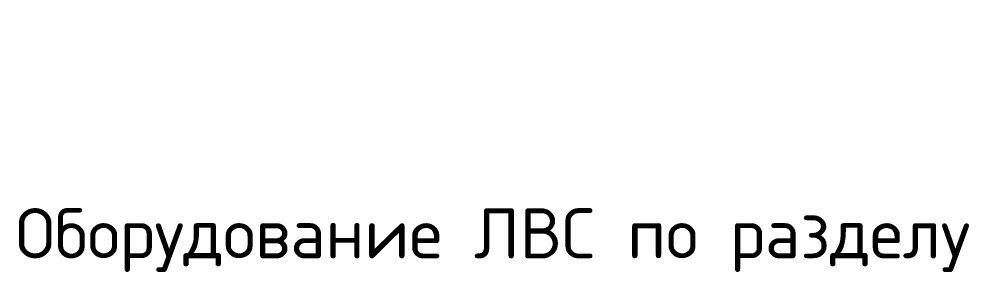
# Model space of a CAD drawing. Header units: millimetres. Extents: x -87434 to 499450, y -468665 to 122144.
# Drawn here: x -12484 to -7745, y 2654 to 3916 of the extents above; entities that cross this region are included whole.
import ezdxf

# ---------------------------------------------------------------- set-up
doc = ezdxf.new("R2010")
doc.units = ezdxf.units.MM
doc.layers.add('A-_ANOTTEXT_T', color=7, linetype='Continuous', lineweight=9)
doc.layers.add('Радиофикация', color=7, linetype='Continuous')
doc.styles.add('GOST 2.304 type A_1', font='', dxfattribs={"height": 350})
doc.styles.add('Mipgost_5', font='', dxfattribs={"height": 250})
doc.styles.get('GOST 2.304 type A_1').set_extended_font_data('GOST 2.304 type A')
doc.styles.get('Mipgost_5').set_extended_font_data('Mipgost')

msp = doc.modelspace()

# ---------------------------------------------------------------- texts
at = {"layer": 'A-_ANOTTEXT_T', "insert": (-9338.91958, 3915.91055), "char_height": 350, "width": 168.354375, "attachment_point": 1, "style": 'GOST 2.304 type A_1'}
msp.add_mtext('\\fGOST 2.304 type A|b0|i0|c204|p34|; ', dxfattribs=at)
at = {"layer": 'Радиофикация', "color": 7, "lineweight": 9, "insert": (-12501.05644, 2971.63417), "char_height": 250, "width": 6351.5527543, "attachment_point": 1, "style": 'Mipgost_5'}
msp.add_mtext('{\\fISOCPEUR|b0|i0|c204|p34;\\C256;Оборудование ЛВС по разделу}', dxfattribs=at)

doc.saveas('drawing.dxf')
